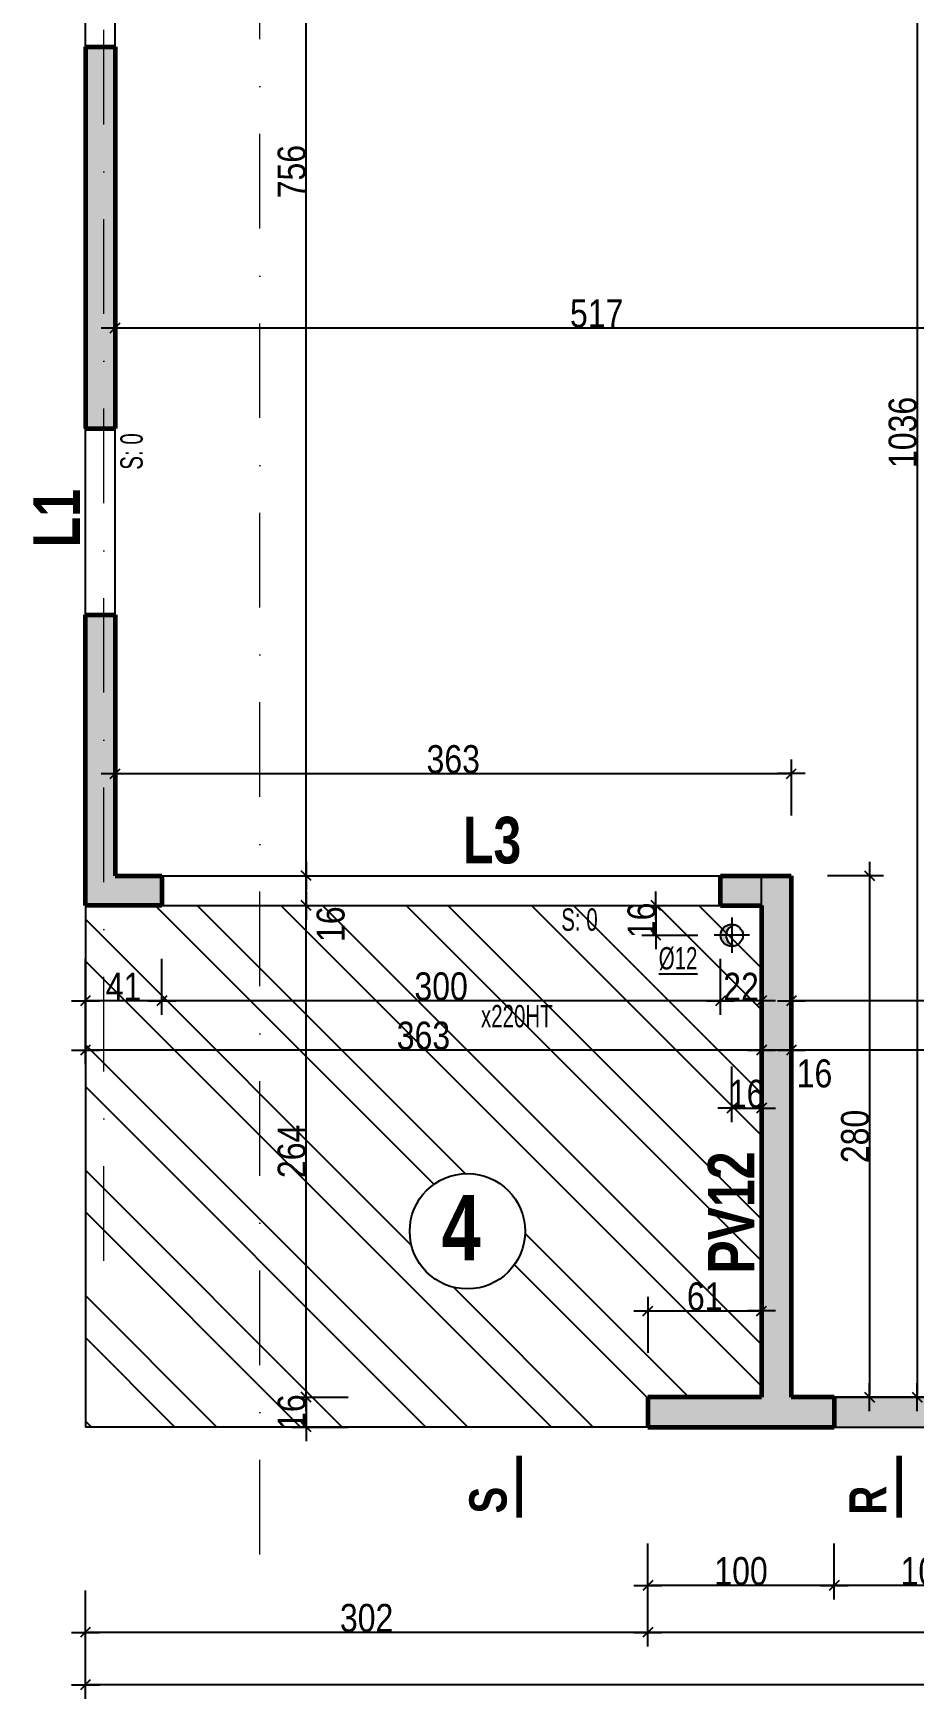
# Model space of a CAD drawing. Header units: millimetres. Extents: x 0 to 26881, y -27198 to -22998.
# Drawn here: x 19896 to 20369, y -26651 to -25757 of the extents above; entities that cross this region are included whole.
import ezdxf
from ezdxf.enums import TextEntityAlignment as Align

# ---------------------------------------------------------------- set-up
doc = ezdxf.new("R2010")
doc.units = ezdxf.units.MM
doc.linetypes.add('CACHEX2', pattern=[19.05, 12.7, -6.35])
doc.linetypes.add('TIRETPTX2', pattern=[50.8, 25.4, -12.7, 0, -12.7])
for name, color, linetype in [('01_cote_gen', 4, 'Continuous'), ('01_linteaux', 2, 'Continuous'), ('01_murs_sup', 2, 'CACHEX2'), ('01_poch_BN', 9, 'Continuous'), ('01_poch_murs', 253, 'Continuous'), ('01_poch_poteaux', 250, 'Continuous'), ('01_resv', 32, 'Continuous'), ('01_texte', 230, 'Continuous'), ('AA_COTES', 2, 'Continuous')]:
    doc.layers.add(name, color=color, linetype=linetype)
doc.layers.add('01_murs_coup', color=5, linetype='Continuous', lineweight=60)
doc.layers.add('01_tram_axes', color=2, linetype='TIRETPTX2', lineweight=9)
doc.styles.add('ARIAL NA', font='ARIALN.TTF')
doc.styles.add('impact', font='impact.ttf')
doc.styles.add('STYLE2', font='ARIALN.TTF')
doc.dimstyles.new('JB50', dxfattribs={"dimscale": 0.1, "dimtxt": 150, "dimasz": 15, "dimexe": 0.1, "dimexo": 0.1, "dimgap": 0.09, "dimtad": 1, "dimdec": 1, "dimdsep": 46, "dimtxsty": 'STYLE2', "dimblk1": 'BOND_G', "dimblk2": 'BOND_D', "dimsah": 1, "dimcen": 1.5, "dimdle": 0.01, "dimse1": 1, "dimse2": 1, "dimclrd": 4, "dimclre": 2, "dimclrt": 6, "dimazin": 2, "dimtfac": 2.333333, "dimtdec": 1, "dimtix": 1, "dimtmove": 2, "dimatfit": 3, "dimldrblk": 'BOND_G', "dimfxl": 1, "dimtolj": 1, "dimtzin": 0, "dimarcsym": 0})

# ---------------------------------------------------------------- blocks, each defined once
blk = doc.blocks.new('BOND_G')
at = {"layer": 'AA_COTES', "color": 0}
for p, q in [((0, -5), (0, 15)), ((5, 0), (-5, 0)), ((1.77, 1.77), (-1.77, -1.77))]:
    blk.add_line(p, q, dxfattribs=at)
blk = doc.blocks.new('BOND_D')
at = {"layer": 'AA_COTES', "color": 0}
for p, q in [((5, 0), (-5, 0)), ((-1.77, -1.77), (1.77, 1.77)), ((0, 5), (0, -15))]:
    blk.add_line(p, q, dxfattribs=at)
blk = doc.blocks.new('*D2643')
at = {"layer": '01_cote_gen', "color": 4, "lineweight": -2, "ltscale": 0.1, "transparency": 16777216}
blk.add_line((21004.72, -26615.65), (20227.72, -26615.65), dxfattribs=at)
at = {"layer": 'Defpoints', "color": 0, "ltscale": 0.1, "transparency": 16777216}
for p in [(20226.22, -26529.97), (21006.22, -26529.97), (20226.22, -26615.65)]:
    blk.add_point(p, dxfattribs=at)
at = {"layer": '01_cote_gen', "color": 4, "lineweight": -2, "ltscale": 0.1, "transparency": 16777216, "xscale": 1.5, "yscale": 1.5, "zscale": 1.5, "rotation": 180}
blk.add_blockref('BOND_D', (20226.22, -26615.65), dxfattribs=at)
at = {"layer": '01_cote_gen', "color": 4, "lineweight": -2, "ltscale": 0.1, "transparency": 16777216, "xscale": 1.5, "yscale": 1.5, "zscale": 1.5}
blk.add_blockref('BOND_G', (21006.22, -26615.65), dxfattribs=at)
at = {"layer": '01_cote_gen', "color": 6, "ltscale": 0.1, "transparency": 16777216, "insert": (20616.22, -26607.98), "char_height": 15, "attachment_point": 5, "style": 'STYLE2'}
blk.add_mtext('\\A1;780', dxfattribs=at)
blk = doc.blocks.new('*D2644')
at = {"layer": '01_cote_gen', "color": 4, "lineweight": -2, "ltscale": 0.1, "transparency": 16777216}
blk.add_line((20224.72, -26615.65), (19925.72, -26615.65), dxfattribs=at)
at = {"layer": 'Defpoints', "color": 0, "ltscale": 0.1, "transparency": 16777216}
for p in [(19924.22, -26529.97), (20226.22, -26529.97), (19924.22, -26615.65)]:
    blk.add_point(p, dxfattribs=at)
at = {"layer": '01_cote_gen', "color": 4, "lineweight": -2, "ltscale": 0.1, "transparency": 16777216, "xscale": 1.5, "yscale": 1.5, "zscale": 1.5, "rotation": 180}
blk.add_blockref('BOND_D', (19924.22, -26615.65), dxfattribs=at)
at = {"layer": '01_cote_gen', "color": 4, "lineweight": -2, "ltscale": 0.1, "transparency": 16777216, "xscale": 1.5, "yscale": 1.5, "zscale": 1.5}
blk.add_blockref('BOND_G', (20226.22, -26615.65), dxfattribs=at)
at = {"layer": '01_cote_gen', "color": 6, "ltscale": 0.1, "transparency": 16777216, "insert": (20075.22, -26607.98), "char_height": 15, "attachment_point": 5, "style": 'STYLE2'}
blk.add_mtext('\\A1;302', dxfattribs=at)
blk = doc.blocks.new('*D2645')
at = {"layer": '01_cote_gen', "color": 4, "lineweight": -2, "ltscale": 0.1, "transparency": 16777216}
blk.add_line((21306.72, -26643.75), (19925.72, -26643.75), dxfattribs=at)
at = {"layer": 'Defpoints', "color": 0, "ltscale": 0.1, "transparency": 16777216}
for p in [(19924.22, -26597.65), (21308.22, -26597.65), (19924.22, -26643.75)]:
    blk.add_point(p, dxfattribs=at)
at = {"layer": '01_cote_gen', "color": 4, "lineweight": -2, "ltscale": 0.1, "transparency": 16777216, "xscale": 1.5, "yscale": 1.5, "zscale": 1.5, "rotation": 180}
blk.add_blockref('BOND_D', (19924.22, -26643.75), dxfattribs=at)
at = {"layer": '01_cote_gen', "color": 4, "lineweight": -2, "ltscale": 0.1, "transparency": 16777216, "xscale": 1.5, "yscale": 1.5, "zscale": 1.5}
blk.add_blockref('BOND_G', (21308.22, -26643.75), dxfattribs=at)
at = {"layer": '01_cote_gen', "color": 6, "ltscale": 0.1, "transparency": 16777216, "insert": (20616.22, -26636.08), "char_height": 15, "attachment_point": 5, "style": 'STYLE2'}
blk.add_mtext('\\A1;1384', dxfattribs=at)
blk = doc.blocks.new('*D2669')
at = {"layer": '01_cote_gen', "color": 4, "lineweight": -2, "ltscale": 0.1, "transparency": 16777216}
blk.add_line((20424.72, -26590.51), (20327.72, -26590.51), dxfattribs=at)
at = {"layer": 'Defpoints', "color": 0, "ltscale": 0.1, "transparency": 16777216}
for p in [(20326.22, -26505.41), (20426.22, -26505.41), (20326.22, -26590.51)]:
    blk.add_point(p, dxfattribs=at)
at = {"layer": '01_cote_gen', "color": 4, "lineweight": -2, "ltscale": 0.1, "transparency": 16777216, "xscale": 1.5, "yscale": 1.5, "zscale": 1.5, "rotation": 180}
blk.add_blockref('BOND_D', (20326.22, -26590.51), dxfattribs=at)
at = {"layer": '01_cote_gen', "color": 4, "lineweight": -2, "ltscale": 0.1, "transparency": 16777216, "xscale": 1.5, "yscale": 1.5, "zscale": 1.5}
blk.add_blockref('BOND_G', (20426.22, -26590.51), dxfattribs=at)
at = {"layer": '01_cote_gen', "color": 6, "ltscale": 0.1, "transparency": 16777216, "insert": (20376.22, -26582.84), "char_height": 15, "attachment_point": 5, "style": 'STYLE2'}
blk.add_mtext('\\A1;100', dxfattribs=at)
blk = doc.blocks.new('*D2670')
at = {"layer": '01_cote_gen', "color": 4, "lineweight": -2, "ltscale": 0.1, "transparency": 16777216}
blk.add_line((20324.72, -26590.51), (20227.72, -26590.51), dxfattribs=at)
at = {"layer": 'Defpoints', "color": 0, "ltscale": 0.1, "transparency": 16777216}
for p in [(20226.22, -26505.41), (20326.22, -26505.41), (20226.22, -26590.51)]:
    blk.add_point(p, dxfattribs=at)
at = {"layer": '01_cote_gen', "color": 4, "lineweight": -2, "ltscale": 0.1, "transparency": 16777216, "xscale": 1.5, "yscale": 1.5, "zscale": 1.5, "rotation": 180}
blk.add_blockref('BOND_D', (20226.22, -26590.51), dxfattribs=at)
at = {"layer": '01_cote_gen', "color": 4, "lineweight": -2, "ltscale": 0.1, "transparency": 16777216, "xscale": 1.5, "yscale": 1.5, "zscale": 1.5}
blk.add_blockref('BOND_G', (20326.22, -26590.51), dxfattribs=at)
at = {"layer": '01_cote_gen', "color": 6, "ltscale": 0.1, "transparency": 16777216, "insert": (20276.22, -26582.84), "char_height": 15, "attachment_point": 5, "style": 'STYLE2'}
blk.add_mtext('\\A1;100', dxfattribs=at)
blk = doc.blocks.new('*D3459')
at = {"layer": '01_cote_gen', "color": 4, "lineweight": -2, "ltscale": 0.1, "transparency": 16777216}
blk.add_line((19941.72, -25915.27), (20455.72, -25915.27), dxfattribs=at)
at = {"layer": 'Defpoints', "color": 0, "ltscale": 0.1, "transparency": 16777216}
for p in [(20457.22, -25915.27), (19940.22, -25953.89), (20457.22, -26049.4)]:
    blk.add_point(p, dxfattribs=at)
at = {"layer": '01_cote_gen', "color": 4, "lineweight": -2, "ltscale": 0.1, "transparency": 16777216, "xscale": 1.5, "yscale": 1.5, "zscale": 1.5, "rotation": 180}
blk.add_blockref('BOND_G', (19940.22, -25915.27), dxfattribs=at)
at = {"layer": '01_cote_gen', "color": 4, "lineweight": -2, "ltscale": 0.1, "transparency": 16777216, "xscale": 1.5, "yscale": 1.5, "zscale": 1.5}
blk.add_blockref('BOND_D', (20457.22, -25915.27), dxfattribs=at)
at = {"layer": '01_cote_gen', "color": 6, "ltscale": 0.1, "transparency": 16777216, "insert": (20198.72, -25907.61), "char_height": 15, "attachment_point": 5, "style": 'STYLE2'}
blk.add_mtext('\\A1;517', dxfattribs=at)
blk = doc.blocks.new('*D3466')
at = {"layer": '01_cote_gen', "color": 4, "lineweight": -2, "ltscale": 0.1, "transparency": 16777216}
blk.add_line((20926.72, -26303.04), (20304.72, -26303.04), dxfattribs=at)
at = {"layer": 'Defpoints', "color": 0, "ltscale": 0.1, "transparency": 16777216}
for p in [(20928.22, -26254.6), (20303.22, -26269.31), (20303.22, -26303.04)]:
    blk.add_point(p, dxfattribs=at)
at = {"layer": '01_cote_gen', "color": 4, "lineweight": -2, "ltscale": 0.1, "transparency": 16777216, "xscale": 1.5, "yscale": 1.5, "zscale": 1.5, "rotation": 180}
blk.add_blockref('BOND_D', (20303.22, -26303.04), dxfattribs=at)
at = {"layer": '01_cote_gen', "color": 4, "lineweight": -2, "ltscale": 0.1, "transparency": 16777216, "xscale": 1.5, "yscale": 1.5, "zscale": 1.5}
blk.add_blockref('BOND_G', (20928.22, -26303.04), dxfattribs=at)
at = {"layer": '01_cote_gen', "color": 6, "ltscale": 0.1, "transparency": 16777216, "insert": (20656.95, -26295.37), "char_height": 15, "attachment_point": 5, "style": 'STYLE2'}
blk.add_mtext('\\A1;625', dxfattribs=at)
blk = doc.blocks.new('*D3467')
at = {"layer": '01_cote_gen', "color": 4, "lineweight": -2, "ltscale": 0.1, "transparency": 16777216}
blk.add_line((20301.72, -26303.04), (20288.72, -26303.04), dxfattribs=at)
at = {"layer": 'Defpoints', "color": 0, "ltscale": 0.1, "transparency": 16777216}
for p in [(20287.22, -26267.97), (20303.22, -26267.97), (20287.22, -26303.04)]:
    blk.add_point(p, dxfattribs=at)
at = {"layer": '01_cote_gen', "color": 4, "lineweight": -2, "ltscale": 0.1, "transparency": 16777216, "xscale": 1.5, "yscale": 1.5, "zscale": 1.5, "rotation": 180}
blk.add_blockref('BOND_D', (20287.22, -26303.04), dxfattribs=at)
at = {"layer": '01_cote_gen', "color": 4, "lineweight": -2, "ltscale": 0.1, "transparency": 16777216, "xscale": 1.5, "yscale": 1.5, "zscale": 1.5}
blk.add_blockref('BOND_G', (20303.22, -26303.04), dxfattribs=at)
at = {"layer": '01_cote_gen', "color": 6, "ltscale": 0.1, "transparency": 16777216, "insert": (20315.65, -26315.64), "char_height": 15, "attachment_point": 5, "style": 'STYLE2'}
blk.add_mtext('\\A1;16', dxfattribs=at)
blk = doc.blocks.new('*D3468')
at = {"layer": '01_cote_gen', "color": 4, "lineweight": -2, "ltscale": 0.1, "transparency": 16777216}
blk.add_line((20285.72, -26276.58), (20266.72, -26276.58), dxfattribs=at)
at = {"layer": 'Defpoints', "color": 0, "ltscale": 0.1, "transparency": 16777216}
for p in [(20265.22, -26198.95), (20287.22, -26198.95), (20265.22, -26276.58)]:
    blk.add_point(p, dxfattribs=at)
at = {"layer": '01_cote_gen', "color": 4, "lineweight": -2, "ltscale": 0.1, "transparency": 16777216, "xscale": 1.5, "yscale": 1.5, "zscale": 1.5, "rotation": 180}
blk.add_blockref('BOND_D', (20265.22, -26276.58), dxfattribs=at)
at = {"layer": '01_cote_gen', "color": 4, "lineweight": -2, "ltscale": 0.1, "transparency": 16777216, "xscale": 1.5, "yscale": 1.5, "zscale": 1.5}
blk.add_blockref('BOND_G', (20287.22, -26276.58), dxfattribs=at)
at = {"layer": '01_cote_gen', "color": 6, "ltscale": 0.1, "transparency": 16777216, "insert": (20276.22, -26269.04), "char_height": 15, "attachment_point": 5, "style": 'STYLE2'}
blk.add_mtext('\\A1;22', dxfattribs=at)
blk = doc.blocks.new('*D3469')
at = {"layer": '01_cote_gen', "color": 4, "lineweight": -2, "ltscale": 0.1, "transparency": 16777216}
blk.add_line((20263.72, -26276.58), (19966.72, -26276.58), dxfattribs=at)
at = {"layer": 'Defpoints', "color": 0, "ltscale": 0.1, "transparency": 16777216}
for p in [(19965.22, -26198.95), (20265.22, -26198.95), (19965.22, -26276.58)]:
    blk.add_point(p, dxfattribs=at)
at = {"layer": '01_cote_gen', "color": 4, "lineweight": -2, "ltscale": 0.1, "transparency": 16777216, "xscale": 1.5, "yscale": 1.5, "zscale": 1.5, "rotation": 180}
blk.add_blockref('BOND_D', (19965.22, -26276.58), dxfattribs=at)
at = {"layer": '01_cote_gen', "color": 4, "lineweight": -2, "ltscale": 0.1, "transparency": 16777216, "xscale": 1.5, "yscale": 1.5, "zscale": 1.5}
blk.add_blockref('BOND_G', (20265.22, -26276.58), dxfattribs=at)
at = {"layer": '01_cote_gen', "color": 6, "ltscale": 0.1, "transparency": 16777216, "insert": (20115.22, -26268.91), "char_height": 15, "attachment_point": 5, "style": 'STYLE2'}
blk.add_mtext('\\A1;300', dxfattribs=at)
blk = doc.blocks.new('*D3470')
at = {"layer": '01_cote_gen', "color": 4, "lineweight": -2, "ltscale": 0.1, "transparency": 16777216}
blk.add_line((19963.72, -26276.58), (19925.72, -26276.58), dxfattribs=at)
at = {"layer": 'Defpoints', "color": 0, "ltscale": 0.1, "transparency": 16777216}
for p in [(19965.22, -26198.95), (19924.22, -26215.56), (19924.22, -26276.58)]:
    blk.add_point(p, dxfattribs=at)
at = {"layer": '01_cote_gen', "color": 4, "lineweight": -2, "ltscale": 0.1, "transparency": 16777216, "xscale": 1.5, "yscale": 1.5, "zscale": 1.5, "rotation": 180}
blk.add_blockref('BOND_D', (19924.22, -26276.58), dxfattribs=at)
at = {"layer": '01_cote_gen', "color": 4, "lineweight": -2, "ltscale": 0.1, "transparency": 16777216, "xscale": 1.5, "yscale": 1.5, "zscale": 1.5}
blk.add_blockref('BOND_G', (19965.22, -26276.58), dxfattribs=at)
at = {"layer": '01_cote_gen', "color": 6, "ltscale": 0.1, "transparency": 16777216, "insert": (19944.72, -26269.04), "char_height": 15, "attachment_point": 5, "style": 'STYLE2'}
blk.add_mtext('\\A1;41', dxfattribs=at)
blk = doc.blocks.new('*D3471')
at = {"layer": '01_cote_gen', "color": 4, "lineweight": -2, "ltscale": 0.1, "transparency": 16777216}
blk.add_line((20285.72, -26303.04), (19925.72, -26303.04), dxfattribs=at)
at = {"layer": 'Defpoints', "color": 0, "ltscale": 0.1, "transparency": 16777216}
for p in [(19924.22, -26295.54), (19924.22, -26303.04), (20287.22, -26295.54)]:
    blk.add_point(p, dxfattribs=at)
at = {"layer": '01_cote_gen', "color": 4, "lineweight": -2, "ltscale": 0.1, "transparency": 16777216, "xscale": 1.5, "yscale": 1.5, "zscale": 1.5, "rotation": 180}
blk.add_blockref('BOND_D', (19924.22, -26303.04), dxfattribs=at)
at = {"layer": '01_cote_gen', "color": 4, "lineweight": -2, "ltscale": 0.1, "transparency": 16777216, "xscale": 1.5, "yscale": 1.5, "zscale": 1.5}
blk.add_blockref('BOND_G', (20287.22, -26303.04), dxfattribs=at)
at = {"layer": '01_cote_gen', "color": 6, "ltscale": 0.1, "transparency": 16777216, "insert": (20105.72, -26295.37), "char_height": 15, "attachment_point": 5, "style": 'STYLE2'}
blk.add_mtext('\\A1;363', dxfattribs=at)
blk = doc.blocks.new('*D3473')
at = {"layer": '01_cote_gen', "color": 4, "lineweight": -2, "ltscale": 0.1, "transparency": 16777216}
blk.add_line((20686.72, -26276.58), (20304.72, -26276.58), dxfattribs=at)
at = {"layer": 'Defpoints', "color": 0, "ltscale": 0.1, "transparency": 16777216}
for p in [(20688.22, -26225.41), (20303.22, -26238.42), (20303.22, -26276.58)]:
    blk.add_point(p, dxfattribs=at)
at = {"layer": '01_cote_gen', "color": 4, "lineweight": -2, "ltscale": 0.1, "transparency": 16777216, "xscale": 1.5, "yscale": 1.5, "zscale": 1.5, "rotation": 180}
blk.add_blockref('BOND_D', (20303.22, -26276.58), dxfattribs=at)
at = {"layer": '01_cote_gen', "color": 4, "lineweight": -2, "ltscale": 0.1, "transparency": 16777216, "xscale": 1.5, "yscale": 1.5, "zscale": 1.5}
blk.add_blockref('BOND_G', (20688.22, -26276.58), dxfattribs=at)
at = {"layer": '01_cote_gen', "color": 6, "ltscale": 0.1, "transparency": 16777216, "insert": (20495.72, -26268.91), "char_height": 15, "attachment_point": 5, "style": 'STYLE2'}
blk.add_mtext('\\A1;385', dxfattribs=at)
blk = doc.blocks.new('*D3474')
at = {"layer": '01_cote_gen', "color": 4, "lineweight": -2, "ltscale": 0.1, "transparency": 16777216}
blk.add_line((20227.72, -26443.08), (20285.72, -26443.08), dxfattribs=at)
at = {"layer": 'Defpoints', "color": 0, "ltscale": 0.1, "transparency": 16777216}
for p in [(20287.22, -26443.08), (20287.22, -26454.6), (20226.22, -26489.41)]:
    blk.add_point(p, dxfattribs=at)
at = {"layer": '01_cote_gen', "color": 4, "lineweight": -2, "ltscale": 0.1, "transparency": 16777216, "xscale": 1.5, "yscale": 1.5, "zscale": 1.5, "rotation": 180}
blk.add_blockref('BOND_G', (20226.22, -26443.08), dxfattribs=at)
at = {"layer": '01_cote_gen', "color": 4, "lineweight": -2, "ltscale": 0.1, "transparency": 16777216, "xscale": 1.5, "yscale": 1.5, "zscale": 1.5}
blk.add_blockref('BOND_D', (20287.22, -26443.08), dxfattribs=at)
at = {"layer": '01_cote_gen', "color": 6, "ltscale": 0.1, "transparency": 16777216, "insert": (20256.72, -26435.41), "char_height": 15, "attachment_point": 5, "style": 'STYLE2'}
blk.add_mtext('\\A1;61', dxfattribs=at)
blk = doc.blocks.new('*D3476')
at = {"layer": '01_cote_gen', "color": 4, "lineweight": -2, "ltscale": 0.1, "transparency": 16777216}
blk.add_line((20042.73, -26223.91), (20042.73, -26210.91), dxfattribs=at)
at = {"layer": 'Defpoints', "color": 0, "ltscale": 0.1, "transparency": 16777216}
for p in [(20042.73, -26209.41), (20045, -26209.41), (20045, -26225.41)]:
    blk.add_point(p, dxfattribs=at)
at = {"layer": '01_cote_gen', "color": 4, "lineweight": -2, "ltscale": 0.1, "transparency": 16777216, "xscale": 1.5, "yscale": 1.5, "zscale": 1.5}
for name, p, rotation in [('BOND_D', (20042.73, -26209.41), 90), ('BOND_G', (20042.73, -26225.41), 270)]:
    blk.add_blockref(name, p, dxfattribs=dict(at, rotation=rotation))
at = {"layer": '01_cote_gen', "color": 6, "ltscale": 0.1, "transparency": 16777216, "insert": (20055.97, -26235.45), "char_height": 15, "attachment_point": 5, "rotation": 90, "style": 'STYLE2'}
blk.add_mtext('\\A1;16', dxfattribs=at)
blk = doc.blocks.new('*D3477')
at = {"layer": '01_cote_gen', "color": 4, "lineweight": -2, "ltscale": 0.1, "transparency": 16777216}
blk.add_line((20042.73, -26207.91), (20042.73, -25454.92), dxfattribs=at)
at = {"layer": 'Defpoints', "color": 0, "ltscale": 0.1, "transparency": 16777216}
for p in [(20042.73, -25453.42), (20108.62, -25453.42), (20050.23, -26209.41)]:
    blk.add_point(p, dxfattribs=at)
at = {"layer": '01_cote_gen', "color": 4, "lineweight": -2, "ltscale": 0.1, "transparency": 16777216, "xscale": 1.5, "yscale": 1.5, "zscale": 1.5}
for name, p, rotation in [('BOND_D', (20042.73, -25453.42), 90), ('BOND_G', (20042.73, -26209.41), 270)]:
    blk.add_blockref(name, p, dxfattribs=dict(at, rotation=rotation))
at = {"layer": '01_cote_gen', "color": 6, "ltscale": 0.1, "transparency": 16777216, "insert": (20035.06, -25831.42), "char_height": 15, "attachment_point": 5, "rotation": 90, "style": 'STYLE2'}
blk.add_mtext('\\A1;756', dxfattribs=at)
blk = doc.blocks.new('*D3484')
at = {"layer": '01_cote_gen', "color": 4, "lineweight": -2, "ltscale": 0.1, "transparency": 16777216}
blk.add_line((19941.72, -26154.61), (20301.72, -26154.61), dxfattribs=at)
at = {"layer": 'Defpoints', "color": 0, "ltscale": 0.1, "transparency": 16777216}
for p in [(19940.22, -26156.63), (20303.22, -26154.61), (20303.22, -26209.41)]:
    blk.add_point(p, dxfattribs=at)
at = {"layer": '01_cote_gen', "color": 4, "lineweight": -2, "ltscale": 0.1, "transparency": 16777216, "xscale": 1.5, "yscale": 1.5, "zscale": 1.5, "rotation": 180}
blk.add_blockref('BOND_G', (19940.22, -26154.61), dxfattribs=at)
at = {"layer": '01_cote_gen', "color": 4, "lineweight": -2, "ltscale": 0.1, "transparency": 16777216, "xscale": 1.5, "yscale": 1.5, "zscale": 1.5}
blk.add_blockref('BOND_D', (20303.22, -26154.61), dxfattribs=at)
at = {"layer": '01_cote_gen', "color": 6, "ltscale": 0.1, "transparency": 16777216, "insert": (20121.72, -26146.94), "char_height": 15, "attachment_point": 5, "style": 'STYLE2'}
blk.add_mtext('\\A1;363', dxfattribs=at)
blk = doc.blocks.new('*D3485')
at = {"layer": '01_cote_gen', "color": 4, "lineweight": -2, "ltscale": 0.1, "transparency": 16777216}
blk.add_line((20345.18, -26210.91), (20345.18, -26487.91), dxfattribs=at)
at = {"layer": 'Defpoints', "color": 0, "ltscale": 0.1, "transparency": 16777216}
for p in [(20290.04, -26209.41), (20313.03, -26489.41), (20345.18, -26489.41)]:
    blk.add_point(p, dxfattribs=at)
at = {"layer": '01_cote_gen', "color": 4, "lineweight": -2, "ltscale": 0.1, "transparency": 16777216, "xscale": 1.5, "yscale": 1.5, "zscale": 1.5}
for name, p, rotation in [('BOND_G', (20345.18, -26209.41), 90), ('BOND_D', (20345.18, -26489.41), 270)]:
    blk.add_blockref(name, p, dxfattribs=dict(at, rotation=rotation))
at = {"layer": '01_cote_gen', "color": 6, "ltscale": 0.1, "transparency": 16777216, "insert": (20337.51, -26349.41), "char_height": 15, "attachment_point": 5, "rotation": 90, "style": 'STYLE2'}
blk.add_mtext('\\A1;280', dxfattribs=at)
blk = doc.blocks.new('*D3486')
at = {"layer": '01_cote_gen', "color": 4, "lineweight": -2, "ltscale": 0.1, "transparency": 16777216}
blk.add_line((20370.74, -25454.92), (20370.74, -26487.91), dxfattribs=at)
at = {"layer": 'Defpoints', "color": 0, "ltscale": 0.1, "transparency": 16777216}
for p in [(20368.85, -25453.42), (20370.74, -26489.41), (20393.76, -26489.41)]:
    blk.add_point(p, dxfattribs=at)
at = {"layer": '01_cote_gen', "color": 4, "lineweight": -2, "ltscale": 0.1, "transparency": 16777216, "xscale": 1.5, "yscale": 1.5, "zscale": 1.5}
for name, p, rotation in [('BOND_G', (20370.74, -25453.42), 90), ('BOND_D', (20370.74, -26489.41), 270)]:
    blk.add_blockref(name, p, dxfattribs=dict(at, rotation=rotation))
at = {"layer": '01_cote_gen', "color": 6, "ltscale": 0.1, "transparency": 16777216, "insert": (20363.07, -25971.42), "char_height": 15, "attachment_point": 5, "rotation": 90, "style": 'STYLE2'}
blk.add_mtext('\\A1;1036', dxfattribs=at)
blk = doc.blocks.new('*D3509')
at = {"layer": '01_cote_gen', "color": 4, "lineweight": -2, "ltscale": 0.1, "transparency": 16777216}
for p, q in [((20042.73, -26487.91), (20042.73, -26486.41)), ((20042.73, -26489.41), (20042.73, -26505.41)), ((20042.73, -26506.91), (20042.73, -26508.41))]:
    blk.add_line(p, q, dxfattribs=at)
at = {"layer": 'Defpoints', "color": 0, "ltscale": 0.1, "transparency": 16777216}
for p in [(20226.22, -26489.41), (20042.73, -26505.41), (20213.64, -26505.41)]:
    blk.add_point(p, dxfattribs=at)
at = {"layer": '01_cote_gen', "color": 4, "lineweight": -2, "ltscale": 0.1, "transparency": 16777216, "xscale": 1.5, "yscale": 1.5, "zscale": 1.5}
for name, p, rotation in [('BOND_G', (20042.73, -26489.41), 270), ('BOND_D', (20042.73, -26505.41), 90)]:
    blk.add_blockref(name, p, dxfattribs=dict(at, rotation=rotation))
at = {"layer": '01_cote_gen', "color": 6, "ltscale": 0.1, "transparency": 16777216, "insert": (20035.06, -26497.41), "char_height": 15, "attachment_point": 5, "rotation": 90, "style": 'STYLE2'}
blk.add_mtext('\\A1;16', dxfattribs=at)
blk = doc.blocks.new('*D3510')
at = {"layer": '01_cote_gen', "color": 4, "lineweight": -2, "ltscale": 0.1, "transparency": 16777216}
blk.add_line((20042.73, -26487.91), (20042.73, -26226.91), dxfattribs=at)
at = {"layer": 'Defpoints', "color": 0, "ltscale": 0.1, "transparency": 16777216}
for p in [(20042.73, -26225.41), (20065.23, -26225.41), (20065.23, -26489.41)]:
    blk.add_point(p, dxfattribs=at)
at = {"layer": '01_cote_gen', "color": 4, "lineweight": -2, "ltscale": 0.1, "transparency": 16777216, "xscale": 1.5, "yscale": 1.5, "zscale": 1.5}
for name, p, rotation in [('BOND_D', (20042.73, -26225.41), 90), ('BOND_G', (20042.73, -26489.41), 270)]:
    blk.add_blockref(name, p, dxfattribs=dict(at, rotation=rotation))
at = {"layer": '01_cote_gen', "color": 6, "ltscale": 0.1, "transparency": 16777216, "insert": (20035.06, -26357.41), "char_height": 15, "attachment_point": 5, "rotation": 90, "style": 'STYLE2'}
blk.add_mtext('\\A1;264', dxfattribs=at)
blk = doc.blocks.new('*D3802')
at = {"layer": '01_poch_BN', "color": 4, "lineweight": -2, "ltscale": 0.1, "transparency": 16777216}
for p, q in [((20269.72, -26334.26), (20268.22, -26334.26)), ((20271.22, -26334.26), (20287.22, -26334.26)), ((20288.72, -26334.26), (20290.22, -26334.26))]:
    blk.add_line(p, q, dxfattribs=at)
at = {"layer": 'Defpoints', "color": 0, "ltscale": 0.1, "transparency": 16777216}
for p in [(20271.22, -26250.91), (20287.22, -26254.08), (20287.22, -26334.26)]:
    blk.add_point(p, dxfattribs=at)
at = {"layer": '01_poch_BN', "color": 4, "lineweight": -2, "ltscale": 0.1, "transparency": 16777216, "xscale": 1.5, "yscale": 1.5, "zscale": 1.5}
blk.add_blockref('BOND_G', (20271.22, -26334.26), dxfattribs=at)
at = {"layer": '01_poch_BN', "color": 4, "lineweight": -2, "ltscale": 0.1, "transparency": 16777216, "xscale": 1.5, "yscale": 1.5, "zscale": 1.5, "rotation": 180}
blk.add_blockref('BOND_D', (20287.22, -26334.26), dxfattribs=at)
at = {"layer": '01_poch_BN', "color": 6, "ltscale": 0.1, "transparency": 16777216, "insert": (20279.22, -26326.59), "char_height": 15, "attachment_point": 5, "style": 'STYLE2'}
blk.add_mtext('\\A1;16', dxfattribs=at)
blk = doc.blocks.new('*D3803')
at = {"layer": '01_poch_BN', "color": 4, "lineweight": -2, "ltscale": 0.1, "transparency": 16777216}
for p, q in [((20230.55, -26223.91), (20230.55, -26222.41)), ((20230.55, -26225.41), (20230.55, -26241.41)), ((20230.55, -26242.91), (20230.55, -26244.41))]:
    blk.add_line(p, q, dxfattribs=at)
at = {"layer": 'Defpoints', "color": 0, "ltscale": 0.1, "transparency": 16777216}
for p in [(20248.53, -26225.41), (20230.55, -26241.41), (20261.73, -26241.41)]:
    blk.add_point(p, dxfattribs=at)
at = {"layer": '01_poch_BN', "color": 4, "lineweight": -2, "ltscale": 0.1, "transparency": 16777216, "xscale": 1.5, "yscale": 1.5, "zscale": 1.5}
for name, p, rotation in [('BOND_G', (20230.55, -26225.41), 270), ('BOND_D', (20230.55, -26241.41), 90)]:
    blk.add_blockref(name, p, dxfattribs=dict(at, rotation=rotation))
at = {"layer": '01_poch_BN', "color": 6, "ltscale": 0.1, "transparency": 16777216, "insert": (20222.88, -26233.41), "char_height": 15, "attachment_point": 5, "rotation": 90, "style": 'STYLE2'}
blk.add_mtext('\\A1;16', dxfattribs=at)

msp = doc.modelspace()

# ---------------------------------------------------------------- hatches: boundary and pattern name
at = {"layer": '01_murs_sup', "ltscale": 0.1}
h = msp.add_hatch(dxfattribs=at)
h.set_pattern_fill('DASH', color=256, scale=2.5, angle=135)
h.set_pattern_definition([(135, (-8664.7416, 5453.817), (-11.2253202, 9e-16), [7.9375, -7.9375])])
h.paths.add_polyline_path([(22349.22, -25063.41), (22333.22, -25063.41), (22333.22, -25164.41), (22206.22, -25164.41), (22206.22, -25180.41), (22349.22, -25180.41)])
h.paths.add_polyline_path([(21770.22, -25164.41), (21671.22, -25164.41), (21671.22, -25180.41), (21770.22, -25180.41)])
h.paths.add_polyline_path([(21308.22, -25319.41), (21292.22, -25319.41), (21292.22, -25563.41), (21308.22, -25563.41)])
h.paths.add_polyline_path([(21308.22, -25663.41), (21292.22, -25663.41), (21292.22, -25863.41), (21308.22, -25863.41)])
h.paths.add_polyline_path([(21308.22, -25963.41), (21292.22, -25963.41), (21292.22, -26209.41), (21262.22, -26209.41), (21262.22, -26225.41), (21308.22, -26225.41)])
h.paths.add_polyline_path([(20962.22, -26209.41), (20706.22, -26209.41), (20706.22, -25440.39), (20688.22, -25440.39), (20688.22, -25640.42), (20683.22, -25640.42), (20683.22, -25658.42), (20688.22, -25658.42), (20688.22, -26049.4), (20457.22, -26049.4), (20457.22, -26067.4), (20688.22, -26067.4), (20688.22, -26225.41), (20928.22, -26225.41), (20928.22, -26489.41), (20303.22, -26489.41), (20303.22, -26209.41), (20265.22, -26209.41), (20265.22, -26225.41), (20287.22, -26225.41), (20287.22, -26489.41), (20226.22, -26489.41), (20226.22, -26505.41), (21006.22, -26505.41), (21006.22, -26489.41), (20944.22, -26489.41), (20944.22, -26225.41), (20962.22, -26225.41)])
h.paths.add_polyline_path([(20558.22, -25149.41), (20540.22, -25149.41), (20540.25, -25435.42), (19940.25, -25435.42), (19940.22, -25373.41), (19924.22, -25373.41), (19924.22, -25664.41), (19940.22, -25664.41), (19940.25, -25453.42), (20540.25, -25453.42), (20540.22, -25658.42), (20581.22, -25658.42), (20581.22, -25640.42), (20558.22, -25640.42)])
h.paths.add_polyline_path([(19940.22, -24868.41), (19924.22, -24868.41), (19924.22, -25073.41), (19940.22, -25073.41)])
h.paths.add_polyline_path([(19940.22, -25764.41), (19924.22, -25764.41), (19924.22, -25969.41), (19940.22, -25969.41)])
h.paths.add_polyline_path([(19965.22, -26209.41), (19940.22, -26209.41), (19940.22, -26069.41), (19924.22, -26069.41), (19924.22, -26225.41), (19965.22, -26225.41)])
at = {"layer": '01_poch_murs', "ltscale": 0.1}
h = msp.add_hatch(color=256, dxfattribs=at)
h.dxf.hatch_style = 1
h.paths.add_polyline_path([(19940.22, -25764.41), (19924.22, -25764.41), (19924.22, -25969.41), (19940.22, -25969.41)])
h.paths.add_polyline_path([(19940.22, -26069.41), (19924.22, -26069.41), (19924.22, -26225.41), (19965.22, -26225.41), (19965.22, -26209.41), (19940.22, -26209.41)])
h = msp.add_hatch(dxfattribs=at)
h.set_pattern_fill('ANSI32', color=256, scale=5, angle=90)
h.paths.add_polyline_path([(20287.22, -26225.41), (20265.22, -26225.41), (20017.82, -26225.41), (20017.82, -26505.41), (20226.22, -26505.41), (20226.22, -26489.41), (20287.22, -26489.41)])
h.paths.add_polyline_path([(20160.32, -26400.29, -1), (20098.36, -26400.29, -1)], flags=16)
h.paths.add_polyline_path([(20017.82, -26225.41), (19965.22, -26225.41), (19924.22, -26225.41), (19924.22, -26505.41), (20017.82, -26505.41)])
h.paths.add_polyline_path([(20106.19, -26424.66), (20145.81, -26424.66), (20145.81, -26372.16), (20106.19, -26372.16)], flags=24)
h.paths.add_polyline_path([(20236.86, -26242.27), (20262.63, -26242.27), (20262.63, -26223.64), (20236.86, -26223.64)], flags=9)
h.paths.add_polyline_path([(20133.53, -26294.09), (20178.17, -26294.09), (20178.17, -26275.71), (20133.53, -26275.71)], flags=24)
at = {"layer": '01_poch_poteaux', "ltscale": 0.1}
h = msp.add_hatch(color=256, dxfattribs=at)
h.dxf.hatch_style = 1
h.paths.add_polyline_path([(20303.22, -26209.41), (20287.22, -26209.41), (20287.22, -26225.41), (20287.22, -26489.41), (20226.22, -26489.41), (20226.22, -26505.41), (20326.22, -26505.41), (20326.22, -26489.41), (20303.22, -26489.41)])
at = {"layer": '01_resv'}
h = msp.add_hatch(color=256, dxfattribs=at)
h.dxf.hatch_style = 1
h.paths.add_polyline_path([(20273.46, -26235.85, 0.095857), (20271.22, -26235.41), (20271.22, -26236.44, -0.104121)])
h.paths.add_polyline_path([(20268.14, -26241.41), (20265.22, -26241.41, 0.414213), (20271.22, -26247.41), (20271.22, -26246.48, -0.28522)])
h.paths.add_polyline_path([(20271.22, -26246.48), (20271.22, -26247.41, 0.086594), (20273.26, -26247.06, -0.094843)])
h = msp.add_hatch(color=256, dxfattribs=at)
h.dxf.hatch_style = 1
h.paths.add_polyline_path([(20273.46, -26235.85, 0.531161), (20265.22, -26241.41, 0.519439), (20273.26, -26247.06, -0.93132)])

# ---------------------------------------------------------------- linework, layer by layer
at = {"layer": '01_linteaux', "ltscale": 0.1}
for p, q in [((19924.22, -25764.41), (19924.22, -25664.41)), ((19940.22, -25764.41), (19940.22, -25664.41)), ((19924.22, -26069.41), (19924.22, -25969.41)), ((19940.22, -26069.41), (19940.22, -25969.41)), ((19965.22, -26209.41), (20265.22, -26209.41)), ((19924.22, -26225.41), (19924.22, -26505.41)), ((19965.22, -26225.41), (20265.22, -26225.41)), ((20326.22, -26489.41), (20426.22, -26489.41)), ((20226.22, -26505.41), (19924.22, -26505.41)), ((20326.22, -26505.41), (20426.22, -26505.41))]:
    msp.add_line(p, q, dxfattribs=at)
at = {"layer": '01_murs_coup'}
for p, q in [((19924.22, -25764.41), (19940.22, -25764.41)), ((19924.22, -25764.41), (19924.22, -25969.41)), ((19940.22, -25764.41), (19940.22, -25969.41)), ((19924.22, -25969.41), (19940.22, -25969.41)), ((19924.22, -26069.41), (19940.22, -26069.41)), ((19924.22, -26225.41), (19924.22, -26069.41)), ((19940.22, -26069.41), (19940.22, -26209.41)), ((19940.22, -26209.41), (19965.22, -26209.41)), ((19965.22, -26209.41), (19965.22, -26225.41)), ((20265.22, -26225.41), (20265.22, -26209.41)), ((20265.22, -26209.41), (20303.22, -26209.41)), ((20303.22, -26209.41), (20303.22, -26489.41)), ((19965.22, -26225.41), (19924.22, -26225.41)), ((20265.22, -26225.41), (20287.22, -26225.41)), ((20287.22, -26225.41), (20287.22, -26489.41)), ((20287.22, -26489.41), (20226.22, -26489.41)), ((20226.22, -26489.41), (20226.22, -26505.41)), ((20326.22, -26489.41), (20303.22, -26489.41)), ((20326.22, -26489.41), (20326.22, -26505.41)), ((20226.22, -26505.41), (20326.22, -26505.41))]:
    msp.add_line(p, q, dxfattribs=at)
at = {"layer": '01_murs_sup', "ltscale": 2}
for p, q in [((19924.22, -25764.41), (19940.22, -25764.41)), ((19924.22, -25764.41), (19924.22, -25969.41)), ((19940.22, -25764.41), (19940.22, -25969.41)), ((19924.22, -25969.41), (19940.22, -25969.41)), ((19924.22, -26069.41), (19940.22, -26069.41)), ((19924.22, -26225.41), (19924.22, -26069.41)), ((19940.22, -26069.41), (19940.22, -26209.41)), ((19940.22, -26209.41), (19965.22, -26209.41)), ((19965.22, -26209.41), (19965.22, -26225.41)), ((20265.22, -26225.41), (20265.22, -26209.41)), ((20265.22, -26209.41), (20303.22, -26209.41)), ((20303.22, -26209.41), (20303.22, -26489.41)), ((19965.22, -26225.41), (19924.22, -26225.41)), ((20265.22, -26225.41), (20287.22, -26225.41)), ((20287.22, -26225.41), (20287.22, -26489.41)), ((20287.22, -26489.41), (20226.22, -26489.41)), ((20226.22, -26489.41), (20226.22, -26505.41)), ((20928.22, -26489.41), (20303.22, -26489.41)), ((20226.22, -26505.41), (21006.22, -26505.41))]:
    msp.add_line(p, q, dxfattribs=at)
at = {"layer": '01_poch_poteaux', "ltscale": 0.1}
msp.add_line((20287.22, -26225.41), (20287.22, -26209.41), dxfattribs=at)
at = {"layer": '01_resv'}
for p, q in [((20271.22, -26231.92), (20271.22, -26250.91)), ((20280.72, -26241.41), (20261.73, -26241.41))]:
    msp.add_line(p, q, dxfattribs=at)
msp.add_circle((20271.22, -26241.41), 6, dxfattribs=at)
msp.add_arc((20273.76, -26241.46), 5.62, 93.02053, 264.87396, dxfattribs=at)
at = {"layer": '01_texte', "const_width": 3}
for points in [[(20157.14, -26554.07), (20157.14, -26520.7)], [(20361.05, -26554.07), (20361.05, -26520.7)]]:
    msp.add_lwpolyline(points, dxfattribs=at)
at = {"layer": '01_texte'}
msp.add_circle((20129.34, -26400.29), 30.98, dxfattribs=at)
at = {"layer": '01_tram_axes', "color": 253, "ltscale": 2}
for p, q in [((19934.22, -26416.23), (19934.22, -23114.83)), ((20017.82, -26573.88), (20017.82, -23114.83))]:
    msp.add_line(p, q, dxfattribs=at)

# ---------------------------------------------------------------- texts
at = {"layer": '01_texte', "style": 'ARIAL NA', "width": 0.8}
msp.add_text('S: 0', height=12, rotation=90, dxfattribs=at).set_placement((19954.99, -25991.44))
at = {"layer": '01_texte', "style": 'impact'}
for s, p in [('L1', (19928.77, -26017.39)), ('PV12', (20290.93, -26390.26))]:
    msp.add_text(s, height=25, rotation=90, dxfattribs=at).set_placement(p, align=Align.BOTTOM_CENTER)
msp.add_text('L3', height=25, dxfattribs=at).set_placement((20142.57, -26210.28), align=Align.BOTTOM_CENTER)
at = {"layer": '01_texte', "style": 'ARIAL NA', "width": 0.8}
for s, p in [('S: 0', (20179.7, -26238.96)), ('%%U%%C12', (20232.02, -26259.75)), ('x220HT', (20136.6, -26290.82))]:
    msp.add_text(s, height=12, dxfattribs=at).set_placement(p)
at = {"layer": '01_texte', "style": 'impact'}
msp.add_text('4', height=35, dxfattribs=at).set_placement((20126, -26398.41), align=Align.MIDDLE_CENTER)
for s, p in [('S', (20140.36, -26544.63)), ('R', (20344.28, -26544.63))]:
    msp.add_text(s, height=20, rotation=90, dxfattribs=at).set_placement(p, align=Align.MIDDLE)

# ---------------------------------------------------------------- dimensions: what is measured, and where the dimension line sits
at = {"layer": '01_cote_gen', "ltscale": 0.1}
for base, p1, p2, picture, middle in [((20042.73, -25453.42), (20050.23, -26209.41), (20108.62, -25453.42), '*D3477', (20035.06, -25831.42)), ((20370.74, -26489.41), (20368.85, -25453.42), (20393.76, -26489.41), '*D3486', (20363.07, -25971.42)), ((20345.18, -26489.41), (20290.04, -26209.41), (20313.03, -26489.41), '*D3485', (20337.51, -26349.41)), ((20042.73, -26225.41), (20065.23, -26489.41), (20065.23, -26225.41), '*D3510', (20035.06, -26357.41)), ((20042.73, -26505.41), (20226.22, -26489.41), (20213.64, -26505.41), '*D3509', (20035.06, -26497.41))]:
    dim = msp.add_linear_dim(base=base, p1=p1, p2=p2, angle=90, dimstyle='JB50', dxfattribs=at)
    dim.commit()
    dim.dimension.update_dxf_attribs({"geometry": picture, "text_midpoint": middle})
for base, p1, p2, picture, middle in [((20457.22, -25915.27), (19940.22, -25953.89), (20457.22, -26049.4), '*D3459', (20198.72, -25907.61)), ((20303.22, -26154.61), (19940.22, -26156.63), (20303.22, -26209.41), '*D3484', (20121.72, -26146.94)), ((19924.22, -26276.58), (19965.22, -26198.95), (19924.22, -26215.56), '*D3470', (19944.72, -26269.04)), ((19965.22, -26276.58), (20265.22, -26198.95), (19965.22, -26198.95), '*D3469', (20115.22, -26268.91)), ((20265.22, -26276.58), (20287.22, -26198.95), (20265.22, -26198.95), '*D3468', (20276.22, -26269.04)), ((20303.22, -26276.58), (20688.22, -26225.41), (20303.22, -26238.42), '*D3473', (20495.72, -26268.91)), ((19924.22, -26303.04), (20287.22, -26295.54), (19924.22, -26295.54), '*D3471', (20105.72, -26295.37)), ((20287.22, -26443.08), (20226.22, -26489.41), (20287.22, -26454.6), '*D3474', (20256.72, -26435.41)), ((20226.22, -26590.51), (20326.22, -26505.41), (20226.22, -26505.41), '*D2670', (20276.22, -26582.84)), ((20326.22, -26590.51), (20426.22, -26505.41), (20326.22, -26505.41), '*D2669', (20376.22, -26582.84)), ((19924.22, -26615.65), (20226.22, -26529.97), (19924.22, -26529.97), '*D2644', (20075.22, -26607.98)), ((20226.22, -26615.65), (21006.22, -26529.97), (20226.22, -26529.97), '*D2643', (20616.22, -26607.98)), ((19924.22, -26643.75), (21308.22, -26597.65), (19924.22, -26597.65), '*D2645', (20616.22, -26636.08))]:
    dim = msp.add_linear_dim(base=base, p1=p1, p2=p2, dimstyle='JB50', dxfattribs=at)
    dim.commit()
    dim.dimension.update_dxf_attribs({"geometry": picture, "text_midpoint": middle})
dim = msp.add_linear_dim(base=(20042.73, -26209.41), p1=(20045, -26225.41), p2=(20045, -26209.41), angle=90, dimstyle='JB50', dxfattribs=at)
dim.commit()
dim.dimension.update_dxf_attribs({"geometry": '*D3476', "text_midpoint": (20055.97, -26235.45), "dimtype": 160})
for base, p1, p2, picture, middle in [((20303.22, -26303.04), (20928.22, -26254.6), (20303.22, -26269.31), '*D3466', (20656.95, -26295.37)), ((20287.22, -26303.04), (20303.22, -26267.97), (20287.22, -26267.97), '*D3467', (20315.65, -26315.64))]:
    dim = msp.add_linear_dim(base=base, p1=p1, p2=p2, dimstyle='JB50', dxfattribs=at)
    dim.commit()
    dim.dimension.update_dxf_attribs({"geometry": picture, "text_midpoint": middle, "dimtype": 160})
at = {"layer": '01_poch_BN', "ltscale": 0.1}
dim = msp.add_linear_dim(base=(20230.55, -26241.41), p1=(20248.53, -26225.41), p2=(20261.73, -26241.41), angle=90, dimstyle='JB50', dxfattribs=at)
dim.commit()
dim.dimension.update_dxf_attribs({"geometry": '*D3803', "text_midpoint": (20222.88, -26233.41)})
dim = msp.add_linear_dim(base=(20287.22, -26334.26), p1=(20271.22, -26250.91), p2=(20287.22, -26254.08), dimstyle='JB50', dxfattribs=at)
dim.commit()
dim.dimension.update_dxf_attribs({"geometry": '*D3802', "text_midpoint": (20279.22, -26326.59)})

doc.saveas('drawing.dxf')
